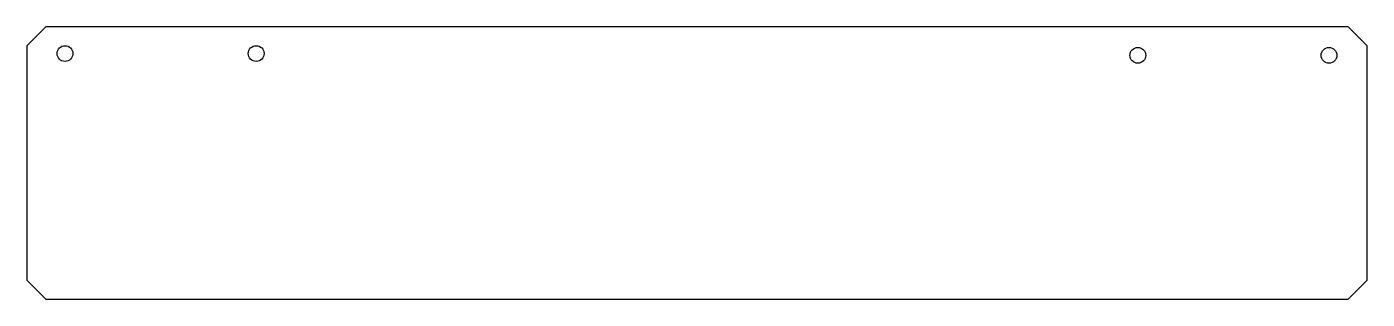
# Model space of a CAD drawing. Header units: millimetres. Extents: x -287 to -6, y -25 to 32.
import ezdxf

# ---------------------------------------------------------------- set-up
doc = ezdxf.new("R2010")
doc.units = ezdxf.units.MM

msp = doc.modelspace()

# ---------------------------------------------------------------- linework, layer by layer
msp.add_lwpolyline([(-6.29, 28), (-10.29, 32), (-282.79, 32), (-286.79, 28), (-286.79, -21), (-282.79, -25), (-10.29, -25), (-6.29, -21)], close=True)
for centre in [(-278.79, 26.4), (-238.79, 26.4), (-54.29, 26.02), (-14.29, 26.02)]:
    msp.add_circle(centre, 1.65)

doc.saveas('drawing.dxf')
